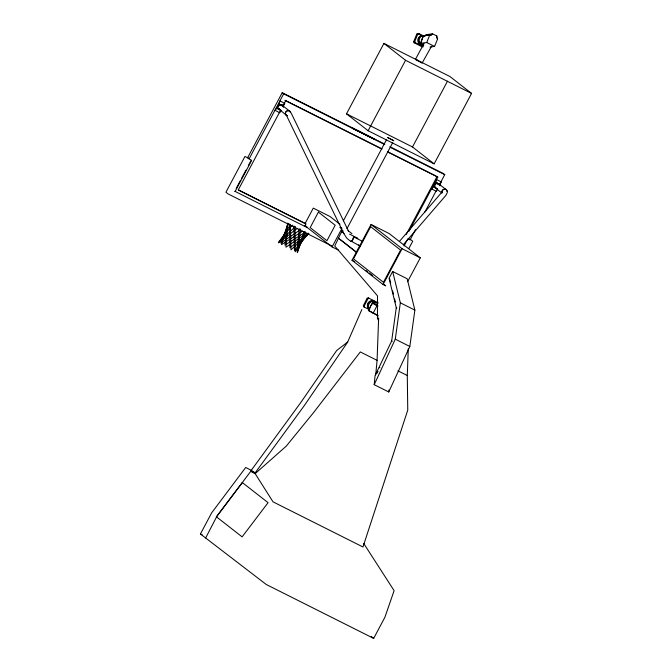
<?xml version="1.0" encoding="UTF-8"?>
<svg xmlns="http://www.w3.org/2000/svg" width="672" height="672" viewBox="0 0 672 672"><rect width="100%" height="100%" fill="white"/><g stroke="black" fill="none" stroke-linecap="round" stroke-linejoin="round"><path stroke-width="1.01" d="M377.454 318.612L377.496 295.84L334.715 246.002L341.645 231.638L343.468 232.546M423.805 45.108L420.328 43.361L423.402 35.776L424.88 35.708L426.149 34.675L432.558 33.81L436.842 35.969L436.808 37.54L437.64 38.842L434.566 46.435L429.988 47.048M351.028 241.072L360.226 246.154L358.613 244.885M375.715 374.892L377.084 360.352L378.638 317.948L377.84 319.771M361.855 309.532L347.668 342.065L336.689 350.49L300.577 402.822L251.135 470.484L255.167 473.634L273.025 501.85L362.964 546.983L407.761 410.105L407.291 375.514L408.274 348.617M351.044 241.013C352.162 242.726 353.9 236.603 353.598 236.872L362.704 241.441M287.826 223.658L285.944 247.195L306.953 233.058M299.233 228.64L297.175 252.092L305.525 232.025M278.813 108.578L278.796 109.326M374.203 384.678L375.06 375.648L391.658 341.023L396.27 307.734L389.046 278.258L392.65 271.48L407.19 278.779L414.876 310.111L409.828 346.475L388.744 391.969L374.203 384.678L395.287 339.175L400.336 302.812L392.65 271.48M388.744 391.969L388.937 389.97M435.414 187.16L435.246 187.891L433.146 186.782L431.903 189.134L431.542 188.849L436.372 191.377L437.623 189.025M287.616 223.23L284.92 245.104L305.357 232.134M447.392 192.436L445.838 195.434L403.729 244.255M300.594 229.051L297.444 252.655L304.189 231.428M282.131 105.958L282.148 105.092M287.944 223.272L281.467 244.633L302.711 231.101M283.424 107.335L283.634 105.84L282.022 105L282.601 105.899A2.663 0.916 -63.4 0 1 282.551 106.386M440.026 185.926L440.236 184.422L438.631 183.582L439.202 184.481A2.663 0.916 -63.4 0 1 439.152 184.968M442.05 191.209L442.302 190.579A2.604 2.47 -38.7 0 1 445.192 189.218L445.813 189.445A2.688 2.554 -38.7 0 1 447.132 191.604M288.406 223.81L280.711 243.104L300.77 229.48M422.36 46.906L414.095 42.756L413.708 41.656L416.766 34.104L418.9 33.6L423.444 35.885A4.612 4.217 82.4 0 0 418.446 40.026A4.612 4.217 82.4 0 0 422.99 44.99M423.427 46.763L415.162 42.613L414.775 41.504L417.841 33.961L418.9 33.6M420.328 43.361L426.737 42.504L429.811 34.91A2.839 2.596 82.4 0 0 432.558 33.81L431.281 34.843L424.88 35.708M368.29 297.914L369.071 298.393L367.937 298.738L364.123 306.155L364.426 307.238L363.342 305.676L367.156 298.267L368.29 297.914L378.286 302.929M378.302 315.949L368.39 310.464L372.221 303.013L373.758 302.954L377.672 305.348M373.078 313.328L376.916 305.878A2.839 2.663 -58.6 0 0 377.992 305.945M205.64 538.003L216.644 516.76L250.69 471.383L255.167 473.634L286.205 446.191L313.446 412.751L360.31 351.935L377.084 360.352M384.292 143.909L282.215 92.686L247.573 157.844L251.269 160.112L248.354 165.598M249.035 158.987L283.676 93.836L282.215 92.686M280.434 109.964L276.545 108.2L275.293 110.552L274.94 110.267L279.77 112.795L281.022 110.443M276.545 108.2L278.695 105.697L279.93 100.876L284.768 103.404L283.517 105.748M278.233 109.099L278.485 108.612L286.163 115.139M236.191 188.471L240.568 180.239M241.542 178.408L245.918 170.176M235.099 191.503L251.639 160.398M278.771 109.15L278.947 109.217A2.663 0.916 -63.4 0 0 279.3 108.956M280.988 104.983L280.602 104.756M282.215 105.151L281.954 105.638L283.055 106.016M280.325 110.804L238.216 189.991L305.894 223.952L304.954 225.716L332.102 246.926L338.629 250.194M283.046 105.68L285.659 100.775L284.92 100.204M421.134 62.068L449.954 76.532L471.576 93.425L434.129 163.859L368.113 130.729L346.492 113.837L383.939 43.403L419.278 61.135M353.212 128.596C349.961 126.286 355.496 130.2 353.564 128.612M353.06 128.302L356.21 130.175L352.145 127.84M305.894 223.952L305.164 223.381L313.278 208.118L330.053 216.535L339.982 224.297M355.169 129.36L359.528 131.678M356.866 130.502L355.858 129.629L358.302 131.107M357.42 130.654L358.084 130.83L357.454 130.57M364.804 134.408L360.016 132.006M360.965 132.266L361.687 132.728L360.998 132.451M364.342 134.173L361.234 132.325L363.468 133.736M368.113 130.729L405.56 60.295L383.939 43.403M366.752 135.198L367.156 135.517L365.845 134.845M370.331 137.197L371.54 137.584M372.162 138.062L371.171 137.39M371.683 137.726L372.38 138.079M372.599 138.121L373.456 138.827L372.607 138.323M374.522 139.154L374.959 139.583L373.682 138.743M343.333 220.87L386.66 139.398M332.102 246.926L341.158 229.9L343.014 230.84M346.945 228.682L392.725 142.582M363.745 543.488L394.103 590.654L384.905 617.266L373.674 638.4L266.288 584.514L200.424 533.988L211.655 512.862L245.7 467.485L251.328 470.308M384.065 284.558L385.72 285.852L383.065 284.516L352.01 260.257L371.053 224.456L389.231 233.579L420.277 257.838L407.585 281.702M434.129 163.859L412.507 146.966L447.493 81.161M406.241 234.486L437.052 176.543L437.783 177.114L408.979 231.277M433.146 186.782L435.296 184.279L436.54 179.458L441.37 181.986L440.118 184.33M383.065 284.516L402.1 248.716L371.053 224.456M437.329 182.986L437.069 183.473L438.161 183.851M403.981 246.011L407.392 239.61M437.321 188.992L435.38 187.732M437.59 183.565L439.085 184.313M438.564 184.22L438.824 183.733M407.879 238.694L410.113 239.812L415.489 229.706M424.78 212.234L436.019 191.1L436.372 191.377M439.648 184.271L444.755 174.661L443.293 173.519L389.911 146.731M408.811 248.564L412.717 241.223L410.516 239.509M377.059 373.22L378.017 371.414M431.575 46.2L422.083 63.109L415.43 59.413L424.057 43.369M289.691 225.943L278.72 242.827L297.284 228.312M307.448 233.503L295.176 251.824L294.983 227.052M369.23 309.028L369.046 309.834M347.668 342.065L304.24 405.686L254.806 473.34M359.982 132.065L361.687 132.728M292.379 225.128L278.443 242.273L295.411 226.64M308.641 233.293L294.428 250.295L293.924 225.884M399.445 241.382L442.201 191.822M278.855 108.62L278.158 109.04M435.464 187.202C434.574 188.202 434.91 186.715 435.313 187.841M438.404 184.38L438.866 183.985L446.401 189.815M308.876 233.654L290.968 249.824L290.38 224.372M308.708 233.293L289.943 247.733L289.666 223.91M373.758 302.954L375.169 301.946L377.74 303.24M415.43 59.413L417.875 60.362M282.626 105.689L281.047 104.874M437.732 183.523L437.245 183.792L437.254 182.927M439.177 184.288L438.74 184.54L438.749 183.674M421.772 43.487L420.739 42.781L421.604 41.975M425.956 35.305L423.066 36.826L422.117 38.942A4.612 4.217 82.4 0 0 422.058 40.144M366.559 135.299L367.475 135.677L367.063 135.61M416.766 34.104L417.841 33.961M423.402 35.776L431.281 34.843M413.708 41.656L414.775 41.504M414.095 42.756L415.162 42.613M357.689 130.544L359.167 131.527M358.798 131.242L359.36 131.645M368.491 136.13L369.407 136.618M368.508 136.24L367.702 135.752L368.348 136.24M421.613 41.882L420.538 42.806L421.579 43.529M369.995 308.75L369.079 308.935L368.978 309.935M280.661 110.032L278.426 108.914A2.663 2.495 -52 0 1 280.585 104.849L282.408 105.462L289.792 111.233A2.604 2.369 -45 0 1 290.413 112.3A2.663 2.495 -52 0 0 286.171 111.518L285.76 112.098A2.604 2.369 -45 0 0 286.121 115.088L286.65 115.441A2.688 2.444 -45 0 0 287.255 115.643M437.27 188.614L435.028 187.496A2.663 2.495 -52 0 1 437.195 183.431L439.429 184.548A2.663 2.495 -52 0 1 439.69 185.153M351.095 241.567L352.775 239.677L353.606 236.888M358.882 131.258L358.302 130.864M358.848 131.326L357.916 130.906M370.054 137.105L369.86 137.021M365.694 134.702L364.862 134.316M367.273 135.635L366.467 135.324M367.844 135.811L368.97 136.34M369.617 136.903L368.55 136.147M367.181 135.458L365.921 134.753M367.156 135.517L365.173 134.56M341.981 228.203L339.889 227.346L341.552 228.438M358.554 131.351L359.394 131.586M365.266 134.501L365.887 134.82M366.836 135.433L366.131 135.156M418.74 34.196L422.377 36.028M426.737 42.504L434.566 46.435M405.56 60.295L471.576 93.425M346.492 113.837L412.507 146.966M283.676 93.836L384.821 144.589M390.44 147.403L444.755 174.661M285.86 100.674L381.99 148.907M387.584 151.721L436.12 176.072M285.659 100.775L381.788 149.016M387.383 151.822L437.783 177.114M279.04 103.505L281.106 105.151M435.641 182.087L437.707 183.733M248.548 158.231L244.969 156.433L225.926 192.234L228.127 193.956L331.951 246.053M402.1 248.716L420.277 257.838M349.541 234.108L357.932 238.316M238.409 189.882L305.164 223.381M304.954 225.716L306.818 226.649M234.73 191.218L306.936 227.447M352.01 260.257L354.74 261.626M400.336 302.812L414.876 310.111M396.27 307.734L396.833 308.02M363.644 306.76L369.155 309.532M368.39 310.464L377.782 315.344M395.287 339.175L409.828 346.475M391.658 341.023L392.213 341.309M397.967 370.835L407.291 375.514M379.378 367.525L379.932 367.802M251.135 470.484L253.932 471.887M200.424 533.988L202.289 534.929M357.487 130.502L357.89 130.796M373.59 138.76L374.06 138.936M368.575 136.366L367.777 135.82M365.585 134.87L364.988 134.45M366.03 135.047L365.543 134.652M369.499 136.567L370.045 136.97M419.698 61.328L420.563 61.824M375.169 301.946L377.513 303.383M367.156 298.267L367.937 298.738M372.221 303.013L376.916 305.878M363.342 305.676L364.123 306.155M373.548 138.659L374.077 139.138M421.319 62.278L421.915 62.664M289.775 111.233L289.254 110.88A2.688 2.444 -45 0 0 286.171 111.544A2.663 2.495 -52 0 0 287.381 115.769M350.566 241.29L346.954 238.375L344.005 233.906L286.574 115.668M370.348 136.979L371.07 137.626M435.448 188L441.958 193.082M279.93 109.796L280.72 110.41M408.652 238.669L410.113 239.812M347.97 230.538L351.968 233.654M341.645 231.638L344.072 233.528M338.78 238.367L356.462 252.185M338.218 238.081L356.278 252.193M365.904 270.371L367.55 271.656M369.205 272.95L372.506 275.528M371.238 636.46L373.674 638.4M282.408 105.462L282.828 105.966A2.663 2.495 -52 0 1 283.088 106.571M291.052 112.829L348.55 231.185M389.71 278.964L390.692 282.971M392.658 290.984L393.397 293.992M394.624 298.998L395.363 302.005M370.457 307.306A4.612 4.334 -58.6 0 1 370.616 306.13L372.7 303.274L374.917 302.568A4.612 4.334 -58.6 0 1 376.051 302.669M369.491 309.221A4.612 4.334 -58.6 0 1 368.264 302.593A4.612 4.334 -58.6 0 1 374.892 301.846M368.92 308.263A4.612 4.334 -58.6 0 1 375.917 302.467M372.145 300.283A4.612 4.334 -58.6 0 1 374.102 301.367M369.071 308.843A4.612 4.334 -58.6 0 1 369.138 302.425A4.612 4.334 -58.6 0 1 375.379 302.14M437.64 38.842A2.486 2.276 82.4 0 1 436.842 35.969M422.318 45.083A4.612 4.217 82.4 0 1 417.782 40.118A4.612 4.217 82.4 0 1 422.789 35.977M422.621 44.797A4.612 4.217 82.4 0 1 419.252 39.329A4.612 4.217 82.4 0 1 424.192 35.784M442.151 192.662A2.663 2.495 -52 0 1 444.242 189.244A2.663 2.495 -52 0 1 447.174 191.587M441.949 192.587A2.688 2.554 -38.7 0 1 441.932 191.251M318.402 212.125L310.178 227.606L326.962 240.71L335.185 225.238L318.402 212.125M370.658 226.691L353.531 258.896L383.46 282.282L400.579 250.076L370.658 226.691M242.315 482.546L216.359 516.751L242.122 536.878L268.078 502.673L242.315 482.546M387.702 137.508L393.708 140.725L387.702 137.508"/></g></svg>
